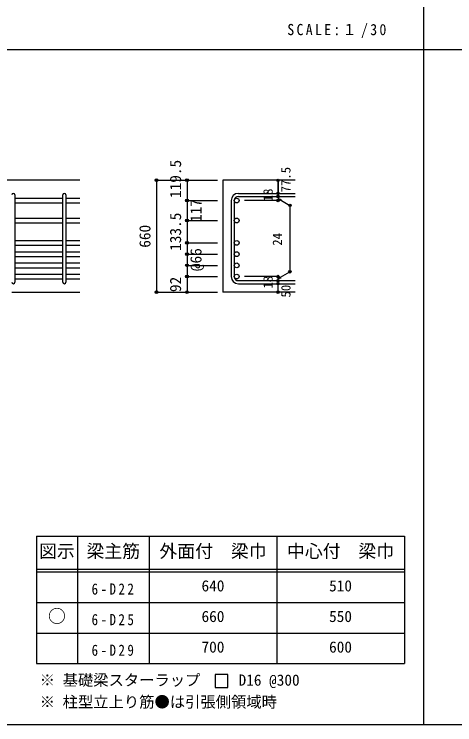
# Model space of a CAD drawing. Units: millimetres at full size, sheet at 1:30, with parts at other scales. Extents: x -5973 to 5954, y -4195 to 4201.
# Drawn here: x -3532 to -942, y -4195 to -15 of the extents above; entities that cross this region are included whole.
import ezdxf
from ezdxf.enums import TextEntityAlignment as Align

# ---------------------------------------------------------------- set-up
doc = ezdxf.new("R2010")
doc.units = ezdxf.units.MM
doc.header["$LTSCALE"] = 30
doc.header["$PDMODE"] = 32
doc.header["$PDSIZE"] = 15
for name, color, linetype in [('0-1_躯体線', 2, 'Continuous'), ('0-5_基礎梁筋', 7, 'Continuous'), ('0-6_スタラップ筋', 7, 'Continuous'), ('0-D_寸法', 4, 'Continuous'), ('6-7_文字', 7, 'Continuous'), ('6-E_枠', 7, 'Continuous'), ('F-0_枠', 6, 'Continuous')]:
    doc.layers.add(name, color=color, linetype=linetype)
doc.styles.add('ＭＳ ゴシック', font='')
doc.styles.get('ＭＳ ゴシック').set_extended_font_data('MS Gothic')

msp = doc.modelspace()

# ---------------------------------------------------------------- linework, layer by layer
at = {"layer": '0-1_躯体線'}
for p, q in [((-3145.8, -992.16), (-5045.8, -992.16)), ((-1880.8, -992.16), (-2305.8, -992.16)), ((-2305.8, -992.16), (-2305.8, -1650.66)), ((-3545.8, -1650.66), (-3145.8, -1650.66)), ((-1880.8, -1650.66), (-2305.8, -1650.66))]:
    msp.add_line(p, q, dxfattribs=at)
at = {"layer": '0-5_基礎梁筋'}
for p, q in [((-3527.8, -1097.36), (-3245.8, -1097.36)), ((-3527.8, -1125.36), (-3245.8, -1125.36)), ((-3227.8, -1097.36), (-3145.8, -1097.36)), ((-3227.8, -1125.36), (-3145.8, -1125.36)), ((-3527.8, -1214.66), (-3245.8, -1214.66)), ((-3527.8, -1242.66), (-3245.8, -1242.66)), ((-3227.8, -1214.66), (-3145.8, -1214.66)), ((-3227.8, -1242.66), (-3145.8, -1242.66)), ((-3527.8, -1346.66), (-3245.8, -1346.66)), ((-3527.8, -1374.66), (-3245.8, -1374.66)), ((-3227.8, -1346.66), (-3145.8, -1346.66)), ((-3227.8, -1374.66), (-3145.8, -1374.66)), ((-3527.8, -1412.66), (-3245.8, -1412.66)), ((-3227.8, -1412.66), (-3145.8, -1412.66)), ((-3527.8, -1440.66), (-3245.8, -1440.66)), ((-3227.8, -1440.66), (-3145.8, -1440.66)), ((-3527.8, -1478.66), (-3245.8, -1478.66)), ((-3227.8, -1478.66), (-3145.8, -1478.66)), ((-3527.8, -1506.66), (-3245.8, -1506.66)), ((-3527.8, -1544.66), (-3245.8, -1544.66)), ((-3227.8, -1506.66), (-3145.8, -1506.66)), ((-3227.8, -1544.66), (-3145.8, -1544.66)), ((-3527.8, -1572.66), (-3245.8, -1572.66)), ((-3227.8, -1572.66), (-3145.8, -1572.66))]:
    msp.add_line(p, q, dxfattribs=at)
at = {"layer": '0-5_基礎梁筋', "color": 3}
for centre in [(-2223.8, -1111.36), (-2223.8, -1228.66), (-2223.8, -1360.66), (-2223.8, -1426.66), (-2223.8, -1492.66), (-2223.8, -1558.66)]:
    msp.add_circle(centre, 14, dxfattribs=at)
at = {"layer": '0-6_スタラップ筋'}
for p, q in [((-3527.8, -1078.36), (-3527.8, -1591.66)), ((-3245.8, -1591.66), (-3245.8, -1078.36)), ((-3227.8, -1078.36), (-3227.8, -1591.66)), ((-2213.8, -1069.36), (-1880.8, -1069.36)), ((-2255.8, -1111.36), (-2255.8, -1558.66)), ((-2237.8, -1111.36), (-2237.8, -1558.66)), ((-2213.8, -1087.36), (-1880.8, -1087.36)), ((-2213.8, -1582.66), (-1880.8, -1582.66)), ((-2213.8, -1600.66), (-1880.8, -1600.66))]:
    msp.add_line(p, q, dxfattribs=at)
for centre, radius, start, end in [((-3536.8, -1078.36), 9, 0, 180), ((-3236.8, -1078.36), 9, 0, 180), ((-2213.8, -1111.36), 42, 90, 180), ((-2213.8, -1111.36), 24, 90, 180), ((-2213.8, -1558.66), 42, 180, 270), ((-2213.8, -1558.66), 24, 180, 270), ((-3536.8, -1591.66), 9, 180, 0), ((-3236.8, -1591.66), 9, 180, 0)]:
    msp.add_arc(centre, radius, start, end, dxfattribs=at)
at = {"layer": '0-D_寸法'}
for p, q in [((-2695.8, -992.16), (-2515.8, -992.16)), ((-2695.8, -992.16), (-2515.8, -992.16)), ((-2695.8, -992.16), (-2695.8, -1650.66)), ((-2515.8, -992.16), (-2335.8, -992.16)), ((-2515.8, -992.16), (-2335.8, -992.16)), ((-1980.8, -1069.36), (-1980.8, -992.16)), ((-1980.8, -992.16), (-1980.8, -1069.36)), ((-1980.8, -1087.36), (-1980.8, -1069.36)), ((-2515.8, -1111.36), (-2335.8, -1111.36)), ((-2515.8, -1111.36), (-2335.8, -1111.36)), ((-1980.8, -1111.36), (-2176.89, -1111.36)), ((-1980.8, -1087.36), (-1980.8, -1111.36)), ((-1980.8, -1099.36), (-1910.74, -1139.81)), ((-1980.8, -1099.36), (-1961.48, -1104.54)), ((-1910.74, -1139.81), (-1910.74, -1530.21)), ((-2515.8, -1228.66), (-2335.8, -1228.66)), ((-2515.8, -1228.66), (-2335.8, -1228.66)), ((-2515.8, -1360.66), (-2335.8, -1360.66)), ((-2515.8, -1360.66), (-2335.8, -1360.66)), ((-2515.8, -1426.66), (-2335.8, -1426.66)), ((-2515.8, -1492.66), (-2335.8, -1492.66)), ((-1980.8, -1570.66), (-1910.74, -1530.21)), ((-2515.8, -1558.66), (-2335.8, -1558.66)), ((-1980.8, -1558.66), (-2176.89, -1558.66)), ((-1980.8, -1582.66), (-1980.8, -1558.66)), ((-1980.8, -1570.66), (-1961.48, -1565.49)), ((-1980.8, -1600.66), (-1980.8, -1582.66)), ((-1980.8, -1650.66), (-1980.8, -1600.66)), ((-2695.8, -1650.66), (-2515.8, -1650.66)), ((-2515.8, -1650.66), (-2335.8, -1650.66))]:
    msp.add_line(p, q, dxfattribs=at)
for points in [[(-2515.8, -992.16), (-2515.8, -1111.36), (-2515.8, -1228.66), (-2515.8, -1360.66)], [(-2515.8, -1360.66), (-2515.8, -1558.66), (-2515.8, -1650.66)]]:
    msp.add_lwpolyline(points, dxfattribs=at)
for centre, radius in [((-2695.8, -992.16), 8), ((-2695.8, -992.16), 7.2), ((-2695.8, -992.16), 6.4), ((-2695.8, -992.16), 5.6), ((-2695.8, -992.16), 4.8), ((-2695.8, -992.16), 4), ((-2695.8, -992.16), 3.2), ((-2695.8, -992.16), 2.4), ((-2695.8, -992.16), 1.6), ((-2695.8, -992.16), 0.8), ((-2515.8, -992.16), 8), ((-2515.8, -992.16), 7.2), ((-2515.8, -992.16), 6.4), ((-2515.8, -992.16), 5.6), ((-2515.8, -992.16), 4.8), ((-2515.8, -992.16), 4), ((-2515.8, -992.16), 3.2), ((-2515.8, -992.16), 2.4), ((-2515.8, -992.16), 1.6), ((-2515.8, -992.16), 0.8), ((-1980.8, -992.16), 4), ((-1980.8, -992.16), 3.6), ((-1980.8, -992.16), 3.2), ((-1980.8, -992.16), 2.8), ((-1980.8, -992.16), 2.4), ((-1980.8, -992.16), 2), ((-1980.8, -992.16), 1.6), ((-1980.8, -992.16), 1.2), ((-1980.8, -992.16), 0.8), ((-1980.8, -992.16), 0.4), ((-1980.8, -1069.36), 4), ((-1980.8, -1087.36), 4), ((-1980.8, -1069.36), 3.6), ((-1980.8, -1087.36), 3.6), ((-1980.8, -1069.36), 3.2), ((-1980.8, -1087.36), 3.2), ((-1980.8, -1069.36), 2.8), ((-1980.8, -1087.36), 2.8), ((-1980.8, -1069.36), 2.4), ((-1980.8, -1087.36), 2.4), ((-1980.8, -1069.36), 2), ((-1980.8, -1087.36), 2), ((-1980.8, -1069.36), 1.6), ((-1980.8, -1087.36), 1.6), ((-1980.8, -1069.36), 1.2), ((-1980.8, -1087.36), 1.2), ((-1980.8, -1069.36), 0.8), ((-1980.8, -1087.36), 0.8), ((-1980.8, -1069.36), 0.4), ((-2515.8, -1111.36), 8), ((-2515.8, -1111.36), 7.2), ((-2515.8, -1111.36), 6.4), ((-2515.8, -1111.36), 5.6), ((-2515.8, -1111.36), 4.8), ((-2515.8, -1111.36), 4), ((-2515.8, -1111.36), 3.2), ((-2515.8, -1111.36), 2.4), ((-2515.8, -1111.36), 1.6), ((-2515.8, -1111.36), 0.8), ((-1980.8, -1111.36), 4), ((-1980.8, -1111.36), 3.6), ((-1980.8, -1111.36), 3.2), ((-1980.8, -1111.36), 2.8), ((-1980.8, -1111.36), 2.4), ((-1980.8, -1111.36), 2), ((-1980.8, -1111.36), 1.6), ((-1980.8, -1111.36), 1.2), ((-1980.8, -1111.36), 0.8), ((-1980.8, -1087.36), 0.4), ((-1980.8, -1111.36), 0.4), ((-1910.74, -1139.81), 4), ((-1910.74, -1139.81), 3.6), ((-1910.74, -1139.81), 3.2), ((-1910.74, -1139.81), 2.8), ((-1910.74, -1139.81), 2.4), ((-1910.74, -1139.81), 2), ((-1910.74, -1139.81), 1.6), ((-1910.74, -1139.81), 1.2), ((-1910.74, -1139.81), 0.8), ((-1910.74, -1139.81), 0.4), ((-2515.8, -1228.66), 8), ((-2515.8, -1228.66), 7.2), ((-2515.8, -1228.66), 6.4), ((-2515.8, -1228.66), 5.6), ((-2515.8, -1228.66), 4.8), ((-2515.8, -1228.66), 4), ((-2515.8, -1228.66), 3.2), ((-2515.8, -1228.66), 2.4), ((-2515.8, -1228.66), 1.6), ((-2515.8, -1228.66), 0.8), ((-2515.8, -1360.66), 8), ((-2515.8, -1360.66), 7.2), ((-2515.8, -1360.66), 6.4), ((-2515.8, -1360.66), 5.6), ((-2515.8, -1360.66), 4.8), ((-2515.8, -1360.66), 4), ((-2515.8, -1360.66), 3.2), ((-2515.8, -1360.66), 2.4), ((-2515.8, -1360.66), 1.6), ((-2515.8, -1360.66), 0.8), ((-2515.8, -1426.66), 8), ((-2515.8, -1426.66), 7.2), ((-2515.8, -1426.66), 6.4), ((-2515.8, -1426.66), 5.6), ((-2515.8, -1426.66), 4.8), ((-2515.8, -1426.66), 4), ((-2515.8, -1426.66), 3.2), ((-2515.8, -1426.66), 2.4), ((-2515.8, -1426.66), 1.6), ((-2515.8, -1426.66), 0.8), ((-2515.8, -1492.66), 8), ((-2515.8, -1492.66), 7.2), ((-2515.8, -1492.66), 6.4), ((-2515.8, -1492.66), 5.6), ((-2515.8, -1492.66), 4.8), ((-2515.8, -1492.66), 4), ((-2515.8, -1492.66), 3.2), ((-2515.8, -1492.66), 2.4), ((-2515.8, -1492.66), 1.6), ((-2515.8, -1492.66), 0.8), ((-1910.74, -1530.21), 4), ((-1910.74, -1530.21), 3.6), ((-1910.74, -1530.21), 3.2), ((-1910.74, -1530.21), 2.8), ((-1910.74, -1530.21), 2.4), ((-1910.74, -1530.21), 2), ((-1910.74, -1530.21), 1.6), ((-1910.74, -1530.21), 1.2), ((-1910.74, -1530.21), 0.8), ((-1910.74, -1530.21), 0.4), ((-2515.8, -1558.66), 8), ((-2515.8, -1558.66), 7.2), ((-2515.8, -1558.66), 6.4), ((-2515.8, -1558.66), 5.6), ((-2515.8, -1558.66), 4.8), ((-2515.8, -1558.66), 4), ((-2515.8, -1558.66), 3.2), ((-2515.8, -1558.66), 2.4), ((-2515.8, -1558.66), 1.6), ((-2515.8, -1558.66), 0.8), ((-1980.8, -1558.66), 4), ((-1980.8, -1582.66), 4), ((-1980.8, -1558.66), 3.6), ((-1980.8, -1582.66), 3.6), ((-1980.8, -1558.66), 3.2), ((-1980.8, -1582.66), 3.2), ((-1980.8, -1558.66), 2.8), ((-1980.8, -1582.66), 2.8), ((-1980.8, -1558.66), 2.4), ((-1980.8, -1582.66), 2.4), ((-1980.8, -1558.66), 2), ((-1980.8, -1582.66), 2), ((-1980.8, -1558.66), 1.6), ((-1980.8, -1582.66), 1.6), ((-1980.8, -1558.66), 1.2), ((-1980.8, -1582.66), 1.2), ((-1980.8, -1558.66), 0.8), ((-1980.8, -1582.66), 0.8), ((-1980.8, -1558.66), 0.4), ((-1980.8, -1582.66), 0.4), ((-1980.8, -1600.66), 4), ((-1980.8, -1600.66), 3.6), ((-1980.8, -1600.66), 3.2), ((-1980.8, -1600.66), 2.8), ((-1980.8, -1600.66), 2.4), ((-1980.8, -1600.66), 2), ((-1980.8, -1600.66), 1.6), ((-1980.8, -1600.66), 1.2), ((-1980.8, -1600.66), 0.8), ((-1980.8, -1600.66), 0.4), ((-2695.8, -1650.66), 7.2), ((-2695.8, -1650.66), 6.4), ((-2695.8, -1650.66), 5.6), ((-2695.8, -1650.66), 4.8), ((-2695.8, -1650.66), 4), ((-2695.8, -1650.66), 3.2), ((-2695.8, -1650.66), 2.4), ((-2695.8, -1650.66), 1.6), ((-2695.8, -1650.66), 0.8), ((-2515.8, -1650.66), 7.2), ((-2515.8, -1650.66), 6.4), ((-2515.8, -1650.66), 5.6), ((-2515.8, -1650.66), 4.8), ((-2515.8, -1650.66), 4), ((-2515.8, -1650.66), 3.2), ((-2515.8, -1650.66), 2.4), ((-2515.8, -1650.66), 1.6), ((-2515.8, -1650.66), 0.8), ((-1980.8, -1650.66), 4), ((-1980.8, -1650.66), 3.6), ((-1980.8, -1650.66), 3.2), ((-1980.8, -1650.66), 2.8), ((-1980.8, -1650.66), 2.4), ((-1980.8, -1650.66), 2), ((-1980.8, -1650.66), 1.6), ((-1980.8, -1650.66), 1.2), ((-1980.8, -1650.66), 0.8), ((-1980.8, -1650.66), 0.4)]:
    msp.add_circle(centre, radius, dxfattribs=at)
at = {"layer": '0-D_寸法', "color": 7}
for p in [(-2695.8, -992.16), (-2695.8, -992.16), (-2515.8, -992.16), (-1980.8, -992.16), (-1980.8, -1069.36), (-1980.8, -1087.36), (-2515.8, -1111.36), (-1980.8, -1111.36), (-1910.74, -1139.81), (-2515.8, -1228.66), (-2515.8, -1360.66), (-2515.8, -1426.66), (-2515.8, -1426.66), (-2515.8, -1492.66), (-2515.8, -1492.66), (-1910.74, -1530.21), (-2515.8, -1558.66), (-2515.8, -1558.66), (-1980.8, -1558.66), (-1980.8, -1558.66), (-1980.8, -1582.66), (-1980.8, -1600.66), (-2695.8, -1650.66), (-2695.8, -1650.66), (-2515.8, -1650.66), (-1980.8, -1650.66)]:
    msp.add_point(p, dxfattribs=at)
at = {"layer": '6-7_文字'}
msp.add_lwpolyline([(-2350.94, -3975.16), (-2275.94, -3975.16), (-2275.94, -3900.16), (-2350.94, -3900.16)], close=True, dxfattribs=at)
at = {"layer": '6-E_枠', "color": 3}
for p, q in [((-3400.52, -3085.43), (-3400.52, -3835.43)), ((-3400.52, -3085.43), (-1238, -3085.43)), ((-1238, -3085.43), (-1238, -3835.43)), ((-3400.52, -3835.43), (-1238, -3835.43))]:
    msp.add_line(p, q, dxfattribs=at)
at = {"layer": '6-E_枠'}
for p, q in [((-3160.52, -3085.43), (-3160.52, -3835.43)), ((-2738, -3085.43), (-2738, -3835.43)), ((-1988, -3085.43), (-1988, -3835.43)), ((-3400.52, -3280.43), (-1238, -3280.43)), ((-3400.52, -3295.43), (-1238, -3295.43)), ((-3400.52, -3475.43), (-1238, -3475.43)), ((-3400.52, -3655.43), (-1238, -3655.43))]:
    msp.add_line(p, q, dxfattribs=at)
at = {"layer": 'F-0_枠', "color": 2}
for p, q in [((-1124.64, 4201.15), (-1124.64, -4195.24)), ((-5972.88, -222.05), (3723.6, -222.05))]:
    msp.add_line(p, q, dxfattribs=at)
at = {"layer": 'F-0_枠'}
msp.add_line((5954.1, -4195.24), (-5972.88, -4195.24), dxfattribs=at)

# ---------------------------------------------------------------- texts
at = {"layer": '0-D_寸法', "style": 'ＭＳ ゴシック'}
for s, height, p in [('119.5', 65.98, (-2530.8, -1096.36)), ('77.5', 54.99, (-1890.8, -1063.36)), ('18', 54.99, (-1995.8, -1115.86)), ('117', 65.98, (-2410.8, -1237.51)), ('133.5', 65.98, (-2530.8, -1407.16)), ('660', 65.98, (-2710.8, -1388.91)), ('24', 54.99, (-1940.74, -1377.01)), ('@66', 65.98, (-2410.7, -1526.56)), ('92', 65.98, (-2530.8, -1649.66)), ('18', 54.99, (-1995.8, -1629.16)), ('50', 54.99, (-1890.8, -1681.66))]:
    msp.add_text(s, height=height, rotation=90, dxfattribs=at).set_placement(p, align=Align.BOTTOM_LEFT)
at = {"layer": '6-7_文字', "color": 2, "style": 'ＭＳ ゴシック'}
for s, p in [('図示', (-3385.52, -3235.43)), ('梁主筋', (-3106.76, -3235.43)), ('外面付\u3000梁巾', (-2678, -3235.43)), ('中心付\u3000梁巾', (-1928, -3235.43)), ('○', (-3333.02, -3617.93))]:
    msp.add_text(s, height=76.98, dxfattribs=at).set_placement(p, align=Align.BOTTOM_LEFT)
at = {"layer": '6-7_文字', "style": 'ＭＳ ゴシック'}
for s, p in [('640', (-2430.5, -3430.43)), ('510', (-1680.5, -3430.43)), ('660', (-2430.5, -3610.43)), ('550', (-1680.5, -3610.43)), ('700', (-2430.5, -3790.43)), ('600', (-1680.5, -3790.43)), ('※ 基礎梁スターラップ     D16 @300', (-3381.96, -3985.01)), ('※ 柱型立上り筋●は引張側領域時', (-3381.96, -4113.51))]:
    msp.add_text(s, height=65.98, dxfattribs=at).set_placement(p, align=Align.BOTTOM_LEFT)
at = {"layer": '6-7_文字', "color": 2, "insert": (-1925.98, -154.55), "char_height": 65.98, "attachment_point": 7, "style": 'ＭＳ ゴシック'}
msp.add_mtext('\\T1.34;\\W0.9;SCALE:１/30', dxfattribs=at)
at = {"layer": '6-7_文字', "char_height": 65.98, "attachment_point": 7, "style": 'ＭＳ ゴシック'}
for s, insert in [('\\T1.38;\\W0.85;6-D22', (-3076.76, -3430.43)), ('\\T1.38;\\W0.85;6-D25', (-3076.76, -3610.43)), ('\\T1.38;\\W0.85;6-D29', (-3076.76, -3790.43))]:
    msp.add_mtext(s, dxfattribs=dict(at, insert=insert))

doc.saveas('drawing.dxf')
